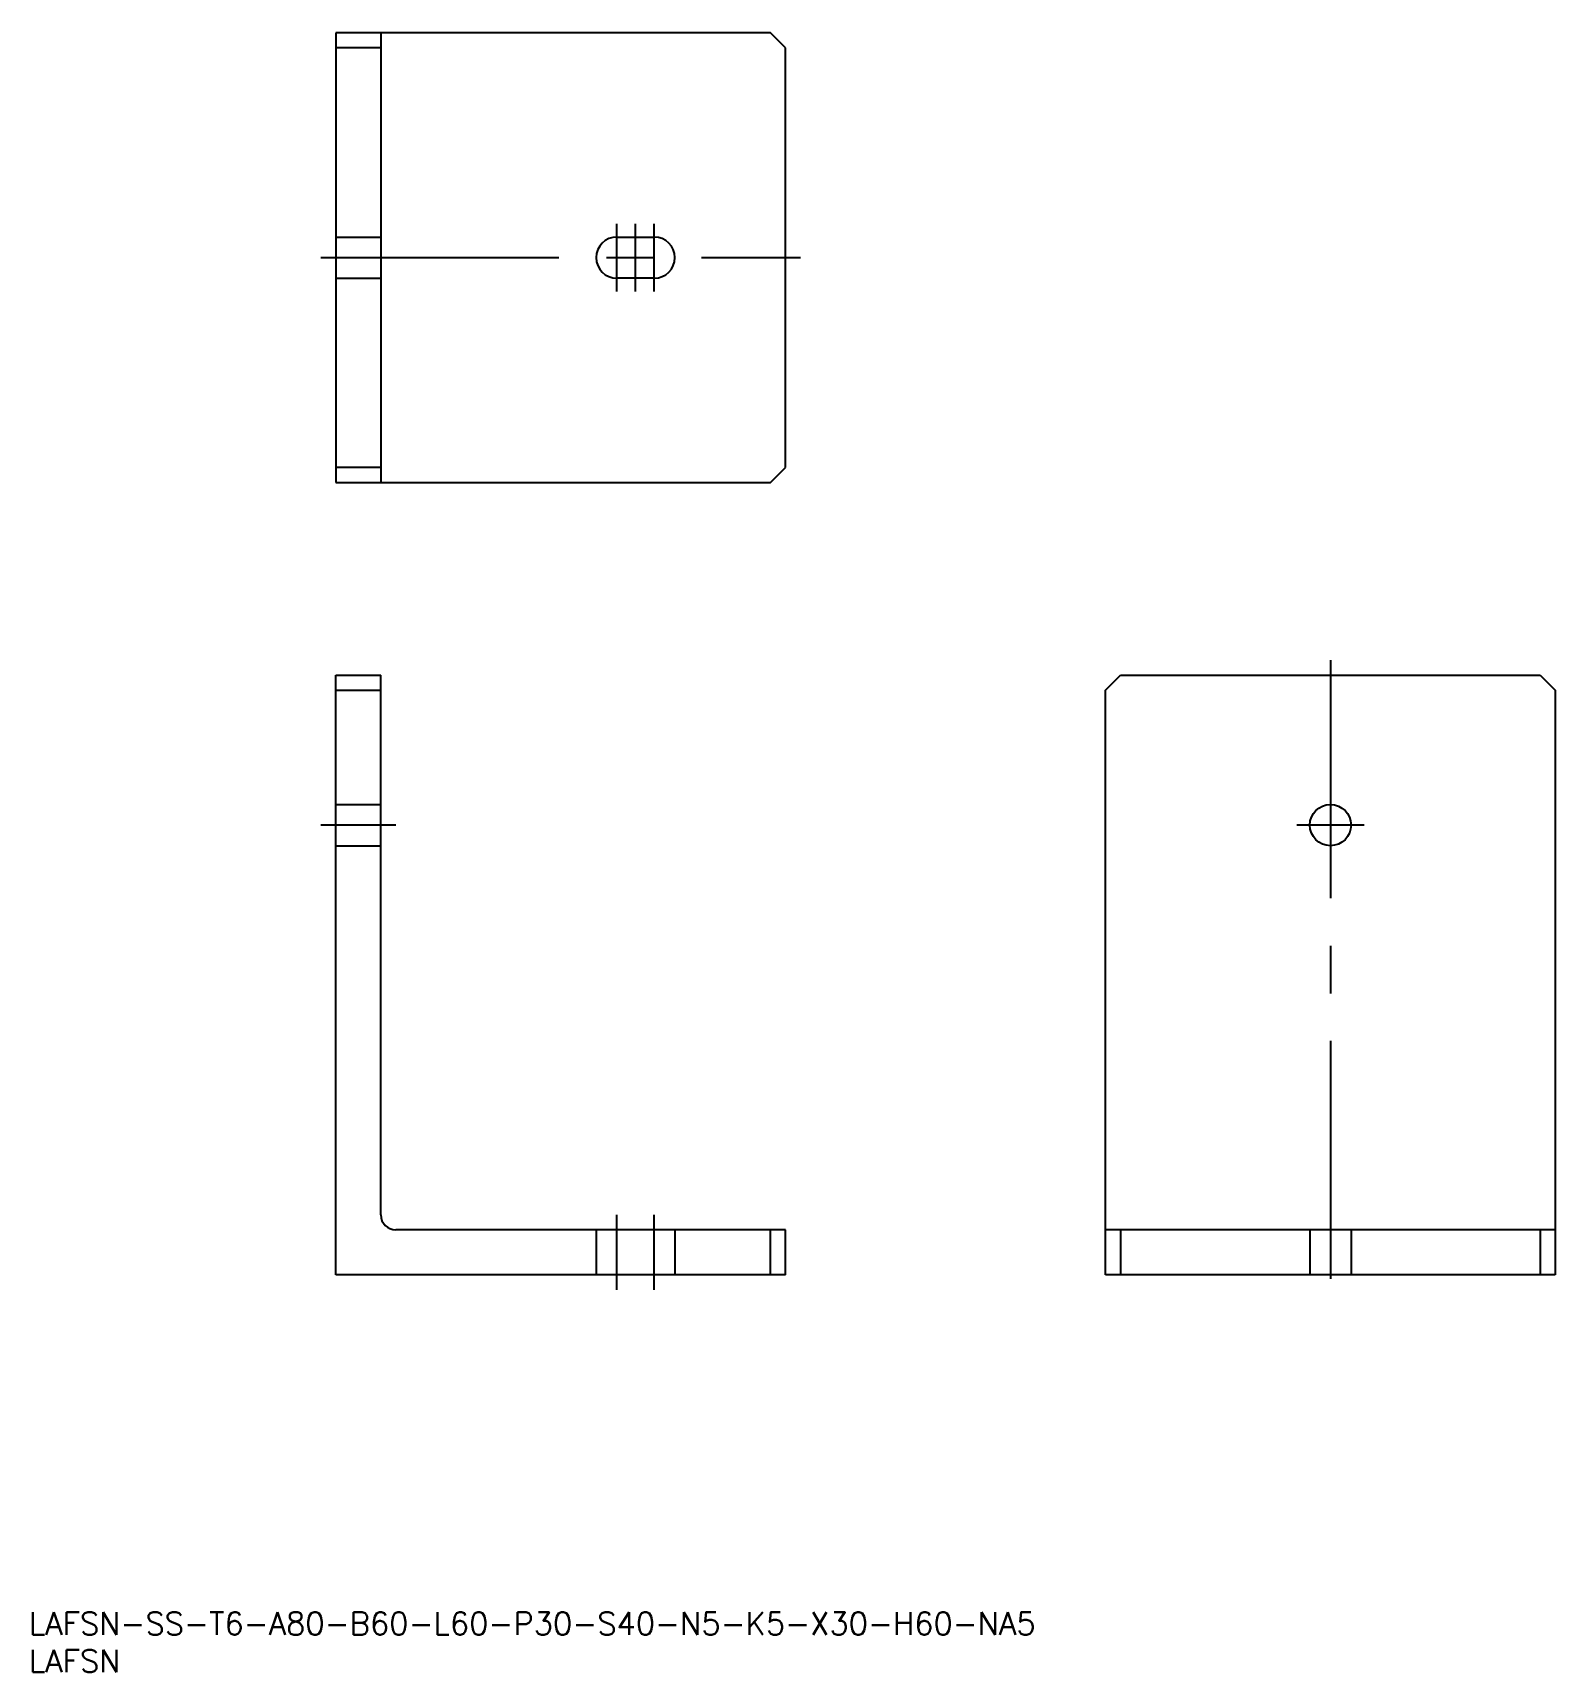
# Model space of a CAD drawing. Extents: x 1 to 204, y 0 to 219.
import ezdxf

# ---------------------------------------------------------------- set-up
doc = ezdxf.new("R2010")
doc.units = 0
doc.linetypes.add('CENTER', pattern=[50.8, 31.75, -6.35, 6.35, -6.35])
doc.linetypes.add('DASHED', pattern=[19.05, 12.7, -6.35])
doc.layers.get('0').update_dxf_attribs({"linetype": 'CONTINUOUS'})
doc.layers.add('CENTER', color=1, linetype='CENTER')
doc.styles.get("Standard").update_dxf_attribs({"font": 'txt.shx', "height": 3, "bigfont": 'bigfont.shx'})

# ---------------------------------------------------------------- blocks, each defined once
blk = doc.blocks.new('*U1')
at = {"color": 7, "linetype": 'CONTINUOUS'}
blk.add_text('LAFSN-SS-T6-A80-B60-L60-P30-S40-N5-K5-X30-H60-NA5', height=3, dxfattribs=at).set_placement((0, 5))
blk = doc.blocks.new('*U2')
at = {"color": 7, "linetype": 'CONTINUOUS'}
blk.add_text('LAFSN', height=3, dxfattribs=at).set_placement((0, 0))

msp = doc.modelspace()

# ---------------------------------------------------------------- linework, layer by layer
at = {"color": 7, "linetype": 'CONTINUOUS'}
for p, q in [((98.964051, 218.746454), (40.964051, 218.746454)), ((40.964051, 218.746454), (40.964051, 158.746454)), ((46.964051, 218.746454), (46.964051, 158.746454)), ((100.964051, 216.746454), (98.964051, 218.746454)), ((46.964051, 216.746454), (40.964051, 216.746454)), ((100.964051, 160.746454), (100.964051, 216.746454)), ((78.464051, 191.496454), (83.464051, 191.496454)), ((83.464051, 185.996454), (78.464051, 185.996454)), ((46.964051, 160.746454), (40.964051, 160.746454)), ((98.964051, 158.746454), (100.964051, 160.746454)), ((40.964051, 158.746454), (98.964051, 158.746454)), ((40.964051, 53.026256), (40.964051, 133.026256)), ((40.964051, 133.026256), (46.964051, 133.026256)), ((46.964051, 61.026256), (46.964051, 133.026256)), ((143.706571, 131.026256), (145.706571, 133.026256)), ((145.706571, 133.026256), (201.706571, 133.026256)), ((201.706571, 133.026256), (203.706571, 131.026256)), ((40.964051, 131.026256), (46.964051, 131.026256)), ((143.706571, 53.026256), (143.706571, 131.026256)), ((203.706571, 131.026256), (203.706571, 53.026256)), ((100.964051, 59.026256), (48.964051, 59.026256)), ((98.964051, 53.026256), (98.964051, 59.026256)), ((100.964051, 53.026256), (100.964051, 59.026256)), ((203.706571, 59.026256), (143.706571, 59.026256)), ((145.706571, 59.026256), (145.706571, 53.026256)), ((201.706571, 59.026256), (201.706571, 53.026256)), ((100.964051, 53.026256), (40.964051, 53.026256)), ((203.706571, 53.026256), (143.706571, 53.026256))]:
    msp.add_line(p, q, dxfattribs=at)
at = {"color": 3, "linetype": 'DASHED'}
for p, q in [((40.964051, 191.496454), (46.964051, 191.496454)), ((40.964051, 185.996454), (46.964051, 185.996454)), ((40.964051, 115.776256), (46.964051, 115.776256)), ((40.964051, 110.276256), (46.964051, 110.276256)), ((75.714051, 59.026256), (75.714051, 53.026256)), ((86.214051, 59.026256), (86.214051, 53.026256)), ((170.956571, 59.026256), (170.956571, 53.026256)), ((176.456571, 59.026256), (176.456571, 53.026256))]:
    msp.add_line(p, q, dxfattribs=at)
at = {"color": 7, "linetype": 'CONTINUOUS'}
msp.add_circle((173.706571, 113.026256), 2.75, dxfattribs=at)
for centre, radius, start, end in [((78.464051, 188.746454), 2.75, 90, 270), ((83.464051, 188.746454), 2.75, 270, 90), ((48.964051, 61.026256), 2, 180, 270)]:
    msp.add_arc(centre, radius, start, end, dxfattribs=at)
at = {"layer": 'CENTER', "color": 1, "linetype": 'CENTER'}
for p, q in [((78.464051, 184.246454), (78.464051, 193.246454)), ((80.964051, 184.246454), (80.964051, 193.246454)), ((83.464051, 184.246454), (83.464051, 193.246454)), ((38.964051, 188.746454), (102.964051, 188.746454)), ((173.706571, 135.026256), (173.706571, 51.026256)), ((48.964051, 113.026256), (38.964051, 113.026256)), ((178.206571, 113.026256), (169.206571, 113.026256)), ((78.464051, 51.026256), (78.464051, 61.026256)), ((83.464051, 51.026256), (83.464051, 61.026256))]:
    msp.add_line(p, q, dxfattribs=at)

# ---------------------------------------------------------------- block references
at = {"color": 7, "linetype": 'CONTINUOUS'}
for name in ['*U1', '*U2']:
    msp.add_blockref(name, (0, 0), dxfattribs=at)

doc.saveas('drawing.dxf')
